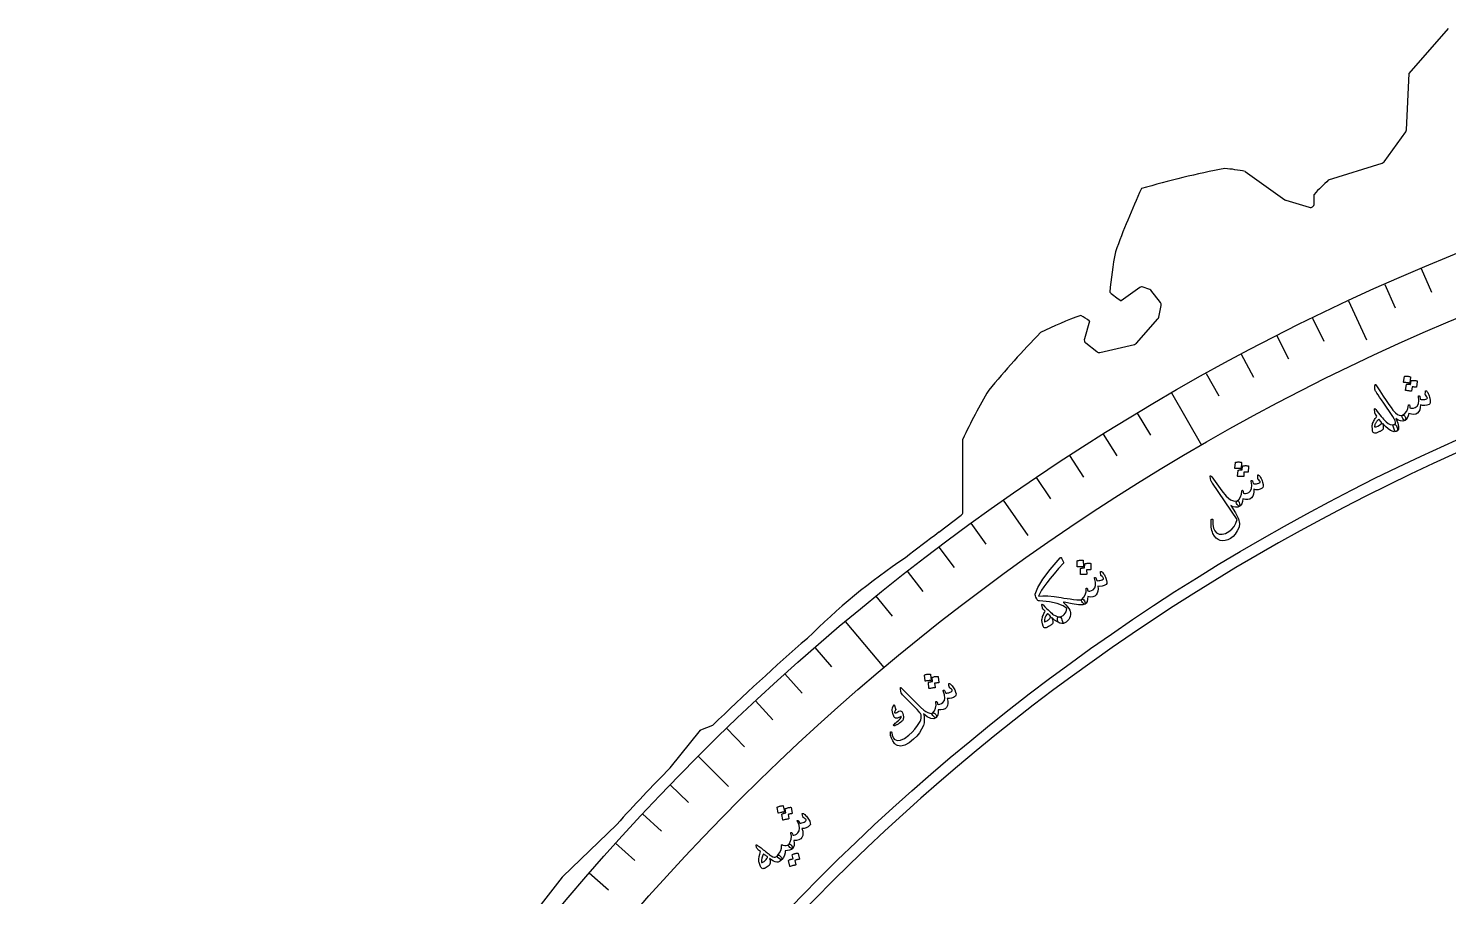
# Model space of a CAD drawing. Header units: millimetres. Extents: x -92 to 92, y -92 to 131.
# Drawn here: x -91 to -34.5, y 58.8 to 93.4 of the extents above; entities that cross this region are included whole.
import ezdxf

# ---------------------------------------------------------------- set-up
doc = ezdxf.new("R2010")
doc.units = ezdxf.units.MM
for name, color, linetype in [('CUT_INNER', 6, 'Continuous'), ('CUT_OUTER', 1, 'Continuous'), ('ENGRAVE', 7, 'Continuous'), ('ENGRAVE_FINE', 8, 'Continuous'), ('TEXT', 5, 'Continuous')]:
    doc.layers.add(name, color=color, linetype=linetype)

msp = doc.modelspace()

# ---------------------------------------------------------------- linework, layer by layer
at = {"layer": 'CUT_INNER'}
msp.add_arc((0, 0), 83.7225, 104.414063, 87.539062, dxfattribs=at)
at = {"layer": 'CUT_OUTER'}
for points in [[(-36.1631, 89.3139), (-36.0512, 91.5586), (-36.0508, 91.5622), (-36.0486, 91.5649), (-34.4823, 93.3553)], [(-37.0541, 88.0474), (-36.1917, 89.2331)], [(-42.5878, 87.6632), (-42.5848, 87.6613), (-41.0022, 86.5314)], [(-39.2616, 87.3192), (-39.2583, 87.3204), (-37.1302, 87.9926)], [(-39.8354, 86.3745), (-39.8354, 86.742), (-39.8353, 86.7456)], [(-40.9581, 86.5098), (-40.0286, 86.2308)], [(-46.7785, 83.032), (-47.5157, 82.5049), (-47.5187, 82.503)], [(-46.414, 82.9752), (-46.6436, 83.0522)], [(-45.9567, 82.4431), (-46.3446, 82.9268)], [(-46.0202, 81.8545), (-45.9267, 82.3197)], [(-48.7807, 81.7003), (-48.7815, 81.6968), (-48.9819, 80.9929)], [(-46.9132, 80.8184), (-46.0551, 81.7844)], [(-48.9314, 80.8347), (-48.4931, 80.4839)], [(-48.3657, 80.4549), (-46.9916, 80.7718)], [(-53.8258, 74.0905), (-53.8258, 76.9945), (-53.8256, 76.9981)], [(-54.7767, 73.2918), (-53.8849, 73.9712)], [(-65.4777, 63.9133), (-64.2647, 65.4122), (-64.2622, 65.415), (-64.2587, 65.4166), (-63.778, 65.609)], [(-74.1219, 53.9504), (-69.7693, 59.5623), (-69.7622, 59.5702), (-67.6068, 61.6562)]]:
    msp.add_lwpolyline(points, dxfattribs=at)
for centre, radius, start, end in [((-36.313, 89.3213), 0.15, 323.97016, 357.14444), ((-36.5832, 52.2698), 36.1544, 100.85223, 106.27623), ((-44.192, 79.2807), 8.5346, 79.16637, 84.60952), ((-37.1754, 88.1356), 0.15, 287.52787, 323.97016), ((-33.7353, 81.2193), 8.231, 132.17587, 137.82508), ((-16.4295, 73.1108), 33.3091, 155.40297, 160.09251), ((-40.915, 86.6534), 0.15, 234.47468, 253.29656), ((-39.9854, 86.3745), 0.15, 253.29656, 360), ((-31.3712, 81.3011), 16.6775, 169.10719, 174.68153), ((-44.2369, 87.3531), 5.8561, 230.30786, 235.91562), ((-46.6913, 82.91), 0.15, 71.47367, 125.56239), ((-46.4616, 82.833), 0.15, 38.72672, 71.47367), ((-46.0737, 82.3493), 0.15, 348.63736, 38.72672), ((-43.5864, 66.7968), 16.1137, 110.10195, 116.31346), ((-51.2366, 78.3793), 4.1304, 53.51639, 59.24679), ((-46.1672, 81.884), 0.15, 318.38538, 348.63736), ((-23.6862, 54.8184), 37.8084, 135.66514, 140.34183), ((-48.8377, 80.9518), 0.15, 164.10633, 231.32903), ((-48.3994, 80.601), 0.15, 231.32903, 282.98948), ((-47.0253, 80.918), 0.15, 282.98948, 318.38538), ((-33.3232, 67.3943), 22.6403, 149.3151, 154.90036), ((-53.9758, 74.0905), 0.15, 307.29936, 0), ((-5.4122, 7.105), 82.5684, 126.716926, 127.881788), ((-41.9182, 51.0193), 25.5588, 123.73424, 135.07981), ((-0.674, 0.7319), 90.505, 130.971087, 134.206269), ((-1.2868, 1.2293), 89.7204, 135.680435, 137.662071)]:
    msp.add_arc(centre, radius, start, end, dxfattribs=at)
at = {"layer": 'ENGRAVE'}
for points in [[(-38.4724, 82.5042), (-37.7492, 80.9535)], [(-45.5167, 78.8372), (-44.3189, 76.7627)], [(-52.2146, 74.5702), (-51.2332, 73.1685)], [(-58.5151, 69.7356), (-56.9753, 67.9006)], [(-64.3703, 64.3703), (-63.1604, 63.1604)]]:
    msp.add_lwpolyline(points, dxfattribs=at)
for radius in [91.0333, 88.6379, 84.1891]:
    msp.add_circle((0, 0), radius, dxfattribs=at)
at = {"layer": 'ENGRAVE_FINE'}
for points in [[(-35.5696, 83.7966), (-35.1684, 82.8516)], [(-37.0266, 83.1631), (-36.609, 82.2252)], [(-39.9064, 81.8202), (-39.4563, 80.8975)], [(-41.3283, 81.1113), (-40.8622, 80.1966)], [(-42.7376, 80.3777), (-42.2556, 79.4712)], [(-44.1338, 79.6196), (-43.6361, 78.7217)], [(-46.8856, 78.0308), (-46.3569, 77.1508)], [(-48.2403, 77.2007), (-47.6963, 76.33)], [(-49.5803, 76.347), (-49.0212, 75.486)], [(-50.9052, 75.4701), (-50.3311, 74.619)], [(-53.5081, 73.6475), (-52.9046, 72.817)], [(-54.7852, 72.7025), (-54.1674, 71.8826)], [(-56.0457, 71.7353), (-55.4137, 70.9263)], [(-57.2891, 70.7462), (-56.6431, 69.9484)], [(-59.7233, 68.7037), (-59.0497, 67.9289)], [(-60.9132, 67.651), (-60.2263, 66.888)], [(-62.0846, 66.5776), (-61.3844, 65.8267)], [(-63.2371, 65.4839), (-62.5239, 64.7454)], [(-65.4839, 63.2371), (-64.7454, 62.5239)], [(-66.5776, 62.0846), (-65.8267, 61.3844)], [(-67.651, 60.9132), (-66.888, 60.2263)], [(-68.7037, 59.7233), (-67.9289, 59.0497)]]:
    msp.add_lwpolyline(points, dxfattribs=at)
at = {"layer": 'TEXT'}
for points in [[(-36.6761, 77.4695), (-36.6836, 77.5152), (-36.6831, 77.5498), (-36.6745, 77.5733), (-36.6578, 77.5857), (-36.6318, 77.5958), (-36.6121, 77.6066), (-36.5988, 77.6184), (-36.5919, 77.631), (-36.5907, 77.6756), (-36.6082, 77.7344), (-36.6443, 77.8073), (-36.6991, 77.8945), (-36.835, 78.0946), (-36.9558, 78.2728), (-37.0617, 78.429), (-37.1525, 78.5634), (-37.2284, 78.6757), (-37.2895, 78.7661), (-37.3358, 78.8344), (-37.3671, 78.8808), (-37.3863, 78.9123), (-37.4006, 78.9393), (-37.4099, 78.962), (-37.4142, 78.9803), (-37.4196, 79.125), (-37.4127, 79.162), (-37.4026, 79.1804), (-37.3895, 79.18), (-37.3734, 79.161), (-37.2206, 78.9227), (-37.084, 78.7128), (-36.9634, 78.5312), (-36.8588, 78.378), (-36.7703, 78.2528), (-36.6982, 78.1555), (-36.6424, 78.086), (-36.6029, 78.0443), (-36.5219, 77.9834), (-36.447, 77.9478), (-36.378, 77.9377), (-36.3149, 77.953), (-36.2948, 77.9576), (-36.2741, 77.9529), (-36.2525, 77.9392), (-36.2302, 77.9162), (-36.2137, 77.893), (-36.2016, 77.8681), (-36.1939, 77.8415), (-36.1908, 77.8132), (-36.1921, 77.7878), (-36.1971, 77.7679), (-36.2056, 77.7534), (-36.2176, 77.7442), (-36.3045, 77.7189), (-36.3943, 77.7224), (-36.4872, 77.7548), (-36.5832, 77.8161), (-36.5071, 77.6395), (-36.4728, 77.499), (-36.4803, 77.3947), (-36.5297, 77.3265), (-36.546, 77.3163), (-36.5613, 77.3101), (-36.5757, 77.3079), (-36.5891, 77.3097), (-36.6043, 77.3161), (-36.6181, 77.3278), (-36.6305, 77.3448), (-36.6416, 77.367), (-36.6464, 77.3802), (-36.6512, 77.3932), (-36.6559, 77.4061), (-36.6605, 77.4189), (-36.6649, 77.4316), (-36.669, 77.4442), (-36.6727, 77.4569), (-36.6761, 77.4695)], [(-36.2398, 79.4923), (-36.2382, 79.4965), (-36.2348, 79.5001), (-36.2298, 79.5031), (-36.2231, 79.5055), (-36.1959, 79.5075), (-36.1691, 79.5083), (-36.1427, 79.5078), (-36.1166, 79.5062), (-36.0906, 79.5032), (-36.0645, 79.4989), (-36.0384, 79.4932), (-36.0122, 79.4861), (-36.0049, 79.4825), (-36.0001, 79.4782), (-35.9978, 79.4731), (-35.998, 79.4672), (-36.0306, 79.2388), (-36.0333, 79.2338), (-36.0384, 79.2311), (-36.0461, 79.2307), (-36.0562, 79.2328), (-36.065, 79.2345), (-36.0786, 79.2367), (-36.0971, 79.2395), (-36.1205, 79.2429), (-36.149, 79.2468), (-36.1831, 79.2509), (-36.2226, 79.2554), (-36.2676, 79.2601), (-36.2739, 79.2615), (-36.2778, 79.2639), (-36.2794, 79.2674), (-36.2787, 79.2719)], [(-35.9671, 79.3239), (-35.9654, 79.3281), (-35.9621, 79.3318), (-35.9571, 79.3347), (-35.9503, 79.3371), (-35.9233, 79.339), (-35.8966, 79.3397), (-35.8702, 79.3391), (-35.8441, 79.3374), (-35.8182, 79.3344), (-35.7922, 79.3299), (-35.7662, 79.3242), (-35.74, 79.317), (-35.7342, 79.3138), (-35.7303, 79.3095), (-35.7283, 79.3039), (-35.7282, 79.2971), (-35.761, 79.0689), (-35.763, 79.0652), (-35.7675, 79.0631), (-35.7746, 79.0627), (-35.7842, 79.064), (-35.7906, 79.065), (-35.8005, 79.0664), (-35.814, 79.0684), (-35.8311, 79.0708), (-35.8517, 79.0736), (-35.8758, 79.0766), (-35.9033, 79.0797), (-35.9343, 79.083), (-35.957, 78.9153), (-35.9596, 78.9102), (-35.9647, 78.9075), (-35.9724, 78.9072), (-35.9825, 78.9093), (-35.9912, 78.9109), (-36.0048, 78.9132), (-36.0232, 78.916), (-36.0466, 78.9194), (-36.075, 78.9233), (-36.109, 78.9275), (-36.1484, 78.9319), (-36.1933, 78.9367), (-36.1985, 78.9385), (-36.2017, 78.9413), (-36.2029, 78.945), (-36.202, 78.9496), (-36.1637, 79.1697), (-36.1621, 79.174), (-36.1588, 79.1776), (-36.1538, 79.1806), (-36.1471, 79.183), (-36.1279, 79.1844), (-36.1087, 79.1853), (-36.0895, 79.1857), (-36.0702, 79.1857), (-36.051, 79.1848), (-36.0318, 79.1831), (-36.0128, 79.1804), (-35.9939, 79.1768)], [(-35.3959, 78.9218), (-35.3923, 78.9276), (-35.3858, 78.9291), (-35.3763, 78.9264), (-35.3638, 78.9193), (-35.3475, 78.9053), (-35.3298, 78.8827), (-35.3108, 78.8516), (-35.2904, 78.812), (-35.2691, 78.7662), (-35.2514, 78.7201), (-35.2375, 78.6738), (-35.2273, 78.6272), (-35.2161, 78.5326), (-35.2182, 78.4602), (-35.2336, 78.4098), (-35.2625, 78.3814), (-35.3465, 78.3493), (-35.4318, 78.3365), (-35.5187, 78.3431), (-35.6069, 78.3688), (-35.6114, 78.263), (-35.6325, 78.1724), (-35.6702, 78.097), (-35.7246, 78.0367), (-35.7927, 77.9978), (-35.8729, 77.9828), (-35.9651, 77.9917), (-36.0696, 78.0245), (-36.0939, 77.9207), (-36.1271, 77.8392), (-36.169, 77.7801), (-36.2199, 77.7431), (-36.2342, 77.7443), (-36.2537, 77.7584), (-36.2787, 77.7856), (-36.3091, 77.8258), (-36.3331, 77.8683), (-36.3424, 77.9034), (-36.3372, 77.9313), (-36.3172, 77.9519), (-36.2217, 78.0258), (-36.15, 78.1163), (-36.1021, 78.2235), (-36.078, 78.3476), (-36.0767, 78.3543), (-36.0744, 78.3598), (-36.0712, 78.3639), (-36.0671, 78.3667), (-36.0613, 78.3686), (-36.0555, 78.3692), (-36.0498, 78.3683), (-36.0442, 78.3659), (-36.0363, 78.3544), (-36.0316, 78.3309), (-36.0302, 78.2953), (-36.032, 78.2476), (-35.9926, 78.2296), (-35.9426, 78.226), (-35.882, 78.2368), (-35.8108, 78.2618), (-35.7337, 78.3187), (-35.6858, 78.411), (-35.6668, 78.5389), (-35.6768, 78.7025), (-35.6775, 78.7108), (-35.6766, 78.7173), (-35.6741, 78.7221), (-35.6702, 78.7251), (-35.6634, 78.7275), (-35.6569, 78.7283), (-35.6508, 78.7276), (-35.645, 78.7253), (-35.6394, 78.7208), (-35.635, 78.7158), (-35.6318, 78.7102), (-35.6298, 78.7041), (-35.6088, 78.5956), (-35.5705, 78.5838), (-35.5281, 78.5774), (-35.4815, 78.5763), (-35.4307, 78.5807), (-35.3834, 78.5898), (-35.3499, 78.6023), (-35.3302, 78.618), (-35.3242, 78.637), (-35.3296, 78.6595), (-35.345, 78.688), (-35.3705, 78.7225), (-35.406, 78.7629), (-35.4095, 78.7773), (-35.409, 78.8086), (-35.4045, 78.8568), (-35.3959, 78.9218)], [(-36.972, 77.6888), (-36.8926, 77.6237), (-36.8138, 77.5848), (-36.7356, 77.5722), (-36.6578, 77.5857), (-36.6361, 77.5886), (-36.6146, 77.5821), (-36.5933, 77.5664), (-36.5721, 77.5413), (-36.5629, 77.5271), (-36.5542, 77.5123), (-36.5459, 77.4969), (-36.5381, 77.481), (-36.531, 77.4645), (-36.5251, 77.4475), (-36.5203, 77.4299), (-36.5167, 77.4118), (-36.5127, 77.3812), (-36.5132, 77.3569), (-36.5181, 77.339), (-36.5274, 77.3275), (-36.5657, 77.3094), (-36.6058, 77.2989), (-36.6478, 77.296), (-36.6917, 77.3007), (-36.7895, 77.3373), (-36.8917, 77.4047), (-36.9981, 77.5029), (-37.1089, 77.632), (-37.0894, 77.5336), (-37.0844, 77.4566), (-37.0938, 77.401), (-37.1176, 77.3668), (-37.1338, 77.3552), (-37.1513, 77.3436), (-37.17, 77.3321), (-37.1901, 77.3207), (-37.2115, 77.3093), (-37.2345, 77.2978), (-37.2591, 77.2864), (-37.2853, 77.2748), (-37.3341, 77.2552), (-37.3728, 77.2425), (-37.4015, 77.2367), (-37.4202, 77.238), (-37.456, 77.2509), (-37.4826, 77.2689), (-37.5, 77.2921), (-37.5083, 77.3204), (-37.5188, 77.4163), (-37.5241, 77.4919), (-37.5241, 77.5474), (-37.5189, 77.5826), (-37.5071, 77.6206), (-37.4921, 77.6594), (-37.474, 77.6991), (-37.4526, 77.7396), (-37.4281, 77.7809), (-37.4004, 77.8229), (-37.3695, 77.8658), (-37.3353, 77.9095), (-37.3935, 77.9952), (-37.3999, 78.0057), (-37.4057, 78.0155), (-37.411, 78.0245), (-37.4157, 78.0327), (-37.4196, 78.0403), (-37.4224, 78.0473), (-37.424, 78.0538), (-37.4244, 78.0598), (-37.43, 78.1905), (-37.4275, 78.2094), (-37.4175, 78.2135), (-37.4001, 78.2027), (-37.3751, 78.177), (-37.3238, 78.104), (-37.2726, 78.0346), (-37.2214, 77.9686), (-37.1704, 77.9061), (-37.1198, 77.847), (-37.0698, 77.7911), (-37.0205, 77.7383), (-36.972, 77.6888)], [(-37.2547, 77.8006), (-37.2688, 77.7878), (-37.2832, 77.7741), (-37.2979, 77.7597), (-37.3129, 77.7443), (-37.3278, 77.7277), (-37.3424, 77.7096), (-37.3565, 77.6898), (-37.3702, 77.6685), (-37.3834, 77.6474), (-37.3951, 77.626), (-37.4052, 77.6043), (-37.4137, 77.5822), (-37.4205, 77.5599), (-37.4255, 77.5375), (-37.4285, 77.5148), (-37.4298, 77.4921), (-37.3658, 77.4936), (-37.3007, 77.5138), (-37.2342, 77.5527), (-37.1664, 77.6102), (-37.1584, 77.6245), (-37.1565, 77.6426), (-37.1606, 77.6646), (-37.1708, 77.6904)], [(-42.9703, 76.0651), (-42.9691, 76.0694), (-42.9661, 76.0733), (-42.9613, 76.0768), (-42.9548, 76.0797), (-42.9279, 76.084), (-42.9013, 76.0871), (-42.8749, 76.089), (-42.8487, 76.0896), (-42.8226, 76.0889), (-42.7963, 76.0868), (-42.7697, 76.0834), (-42.743, 76.0786), (-42.7354, 76.0757), (-42.7303, 76.0718), (-42.7275, 76.0669), (-42.7272, 76.061), (-42.74, 75.8307), (-42.7422, 75.8254), (-42.7471, 75.8223), (-42.7547, 75.8213), (-42.765, 75.8224), (-42.7739, 75.8233), (-42.7876, 75.8244), (-42.8063, 75.8256), (-42.8299, 75.827), (-42.8587, 75.8283), (-42.8929, 75.8295), (-42.9327, 75.8306), (-42.9779, 75.8314), (-42.9843, 75.8322), (-42.9885, 75.8343), (-42.9904, 75.8376), (-42.99, 75.8422)], [(-42.684, 75.9209), (-42.6828, 75.9253), (-42.6798, 75.9292), (-42.675, 75.9326), (-42.6685, 75.9355), (-42.6417, 75.9397), (-42.6152, 75.9427), (-42.5888, 75.9445), (-42.5627, 75.945), (-42.5367, 75.9442), (-42.5104, 75.942), (-42.4839, 75.9385), (-42.4573, 75.9336), (-42.4512, 75.931), (-42.4469, 75.927), (-42.4444, 75.9216), (-42.4438, 75.9148), (-42.4567, 75.6846), (-42.4584, 75.6808), (-42.4627, 75.6783), (-42.4697, 75.6773), (-42.4794, 75.6778), (-42.4858, 75.6782), (-42.4959, 75.6788), (-42.5095, 75.6796), (-42.5267, 75.6805), (-42.5475, 75.6815), (-42.5718, 75.6824), (-42.5994, 75.6831), (-42.6306, 75.6838), (-42.6387, 75.5147), (-42.6409, 75.5094), (-42.6458, 75.5063), (-42.6533, 75.5053), (-42.6636, 75.5065), (-42.6724, 75.5074), (-42.6862, 75.5084), (-42.7048, 75.5097), (-42.7283, 75.5111), (-42.757, 75.5124), (-42.7912, 75.5137), (-42.8308, 75.5147), (-42.876, 75.5156), (-42.8813, 75.517), (-42.8848, 75.5194), (-42.8863, 75.523), (-42.8858, 75.5277), (-42.8667, 75.7503), (-42.8654, 75.7547), (-42.8624, 75.7586), (-42.8577, 75.762), (-42.8512, 75.7649), (-42.8323, 75.768), (-42.8132, 75.7706), (-42.7941, 75.7727), (-42.7749, 75.7743), (-42.7556, 75.7751), (-42.7364, 75.775), (-42.7172, 75.774), (-42.6981, 75.772)], [(-43.5154, 74.9389), (-43.3378, 74.7239), (-43.1706, 74.5857), (-43.0138, 74.5241), (-42.8672, 74.5391), (-42.8534, 74.5323), (-42.8382, 74.5116), (-42.8215, 74.4768), (-42.8035, 74.4282), (-42.7908, 74.389), (-42.7856, 74.3588), (-42.7877, 74.3376), (-42.7972, 74.3255), (-42.8789, 74.2932), (-42.965, 74.2877), (-43.0558, 74.3091), (-43.1512, 74.3574), (-42.9693, 74.0709), (-42.8541, 73.8315), (-42.8052, 73.6394), (-42.8226, 73.4945), (-42.8966, 73.3449), (-42.9779, 73.2207), (-43.0667, 73.1219), (-43.163, 73.0486), (-43.2697, 72.993), (-43.3734, 72.9603), (-43.4743, 72.9503), (-43.5724, 72.9631), (-43.6632, 72.9986), (-43.7424, 73.0568), (-43.8097, 73.1376), (-43.8653, 73.2412), (-43.8879, 73.3007), (-43.9066, 73.3626), (-43.9213, 73.4269), (-43.932, 73.4935), (-43.9386, 73.5626), (-43.9409, 73.6342), (-43.939, 73.7084), (-43.9327, 73.7851), (-43.9304, 73.7943), (-43.9265, 73.8022), (-43.9212, 73.8087), (-43.9143, 73.814), (-43.9076, 73.8168), (-43.9008, 73.8175), (-43.8938, 73.8161), (-43.8867, 73.8125), (-43.8805, 73.8067), (-43.8762, 73.7986), (-43.874, 73.7883), (-43.8737, 73.7756), (-43.871, 73.6005), (-43.8451, 73.4582), (-43.7962, 73.3487), (-43.7243, 73.2718), (-43.6173, 73.22), (-43.4992, 73.2115), (-43.3699, 73.2463), (-43.2292, 73.3245), (-43.1182, 73.4165), (-43.0269, 73.5264), (-42.9555, 73.6541), (-42.9037, 73.7997), (-43.8855, 75.2417), (-43.9088, 75.2762), (-43.927, 75.3064), (-43.9399, 75.3321), (-43.9477, 75.3535), (-43.9825, 75.511), (-43.9729, 75.5318), (-43.9579, 75.5357), (-43.9376, 75.5227), (-43.912, 75.4928)], [(-42.0802, 75.5696), (-42.0772, 75.5757), (-42.0708, 75.5778), (-42.0611, 75.5759), (-42.0481, 75.5699), (-42.0306, 75.5573), (-42.0111, 75.5364), (-41.9894, 75.507), (-41.9657, 75.4693), (-41.9405, 75.4256), (-41.9189, 75.3812), (-41.901, 75.3362), (-41.8869, 75.2907), (-41.8675, 75.1975), (-41.8634, 75.1251), (-41.8744, 75.0735), (-41.9007, 75.0427), (-41.9816, 75.0035), (-42.0655, 74.9835), (-42.1526, 74.9824), (-42.2428, 75.0005), (-42.2381, 74.8947), (-42.2512, 74.8026), (-42.2823, 74.7242), (-42.3313, 74.6595), (-42.3958, 74.6148), (-42.4744, 74.5929), (-42.5671, 74.5938), (-42.674, 74.6175), (-42.6892, 74.512), (-42.7152, 74.428), (-42.7519, 74.3654), (-42.7994, 74.3242), (-42.8137, 74.3241), (-42.8344, 74.3365), (-42.8617, 74.3615), (-42.8954, 74.3989), (-42.923, 74.4391), (-42.9353, 74.4733), (-42.9325, 74.5016), (-42.9144, 74.5238), (-42.8256, 74.6056), (-42.762, 74.702), (-42.7236, 74.813), (-42.7102, 74.9386), (-42.7095, 74.9455), (-42.7078, 74.9511), (-42.7049, 74.9555), (-42.701, 74.9586), (-42.6954, 74.9611), (-42.6897, 74.9621), (-42.684, 74.9617), (-42.6781, 74.9598), (-42.6692, 74.9491), (-42.6626, 74.926), (-42.6581, 74.8907), (-42.6557, 74.843), (-42.6149, 74.8285), (-42.5648, 74.8293), (-42.5054, 74.8452), (-42.4366, 74.8763), (-42.3648, 74.9396), (-42.325, 75.0357), (-42.3171, 75.1648), (-42.3412, 75.3268), (-42.3426, 75.3351), (-42.3422, 75.3417), (-42.3402, 75.3467), (-42.3366, 75.35), (-42.33, 75.353), (-42.3236, 75.3544), (-42.3174, 75.3542), (-42.3115, 75.3524), (-42.3055, 75.3484), (-42.3007, 75.3437), (-42.297, 75.3385), (-42.2945, 75.3326), (-42.2642, 75.2263), (-42.2251, 75.2178), (-42.1823, 75.2151), (-42.1357, 75.218), (-42.0855, 75.2268), (-42.0392, 75.24), (-42.0069, 75.2553), (-41.9886, 75.2726), (-41.9842, 75.2921), (-41.9915, 75.314), (-42.0094, 75.3411), (-42.0377, 75.3732), (-42.0767, 75.4105), (-42.0814, 75.4245), (-42.0836, 75.4557), (-42.0832, 75.5041), (-42.0802, 75.5696)], [(-49.9415, 72.276), (-49.9352, 72.2798), (-49.9292, 72.2822), (-49.9234, 72.2833), (-49.9179, 72.2831), (-49.9099, 72.281), (-49.9025, 72.2758), (-49.8958, 72.2674), (-49.8896, 72.2559), (-49.8128, 72.0944), (-49.8102, 72.0863), (-49.8103, 72.0782), (-49.8133, 72.0701), (-49.819, 72.0621), (-50.016, 71.8423), (-50.192, 71.638), (-50.347, 71.4496), (-50.4813, 71.2769), (-50.5949, 71.1204), (-50.6878, 70.9802), (-50.7601, 70.8563), (-50.812, 70.7488), (-50.6423, 70.7616), (-50.4361, 70.7558), (-50.1933, 70.7312), (-49.9144, 70.6874), (-49.7986, 70.6687), (-49.6766, 70.6507), (-49.5483, 70.6335), (-49.4138, 70.617), (-49.2901, 70.6046), (-49.1943, 70.5994), (-49.1263, 70.6018), (-49.0861, 70.6116), (-49.0437, 70.62), (-49.0072, 70.6009), (-48.9765, 70.5545), (-48.9516, 70.4806), (-48.9475, 70.459), (-48.9466, 70.4421), (-48.949, 70.4299), (-48.9546, 70.4225), (-49.0513, 70.3969), (-49.2225, 70.4026), (-49.4684, 70.4393), (-49.7895, 70.5062), (-49.8047, 70.5047), (-49.8133, 70.5011), (-49.8155, 70.4955), (-49.811, 70.4878), (-49.728, 70.3997), (-49.6599, 70.3205), (-49.6068, 70.2503), (-49.5687, 70.1891), (-49.5529, 70.1432), (-49.5429, 70.0984), (-49.5386, 70.0546), (-49.5401, 70.0118), (-49.5527, 69.938), (-49.5755, 69.8715), (-49.6084, 69.8122), (-49.6515, 69.7602), (-49.7068, 69.7117), (-49.763, 69.6791), (-49.8199, 69.6624), (-49.8777, 69.6616), (-49.9488, 69.6758), (-50.0021, 69.7008), (-50.0377, 69.7365), (-50.0555, 69.7829), (-50.0608, 69.8417), (-50.0527, 69.8841), (-50.0313, 69.91), (-49.9966, 69.9195), (-49.94, 69.9275), (-49.8863, 69.9472), (-49.8354, 69.9785), (-49.7874, 70.0215), (-49.7462, 70.0728), (-49.7158, 70.1288), (-49.6963, 70.1897), (-49.6875, 70.2555), (-49.8352, 70.3675), (-50.066, 70.4554), (-50.3802, 70.5184), (-50.7781, 70.5557), (-50.8106, 70.562), (-50.8389, 70.5773), (-50.863, 70.6016), (-50.8828, 70.6348), (-50.9153, 70.7044), (-50.9374, 70.7594), (-50.9491, 70.7999), (-50.9502, 70.8259), (-50.8452, 71.088), (-50.6439, 71.4166), (-50.3448, 71.8108), (-49.9465, 72.2695), (-49.9456, 72.2702), (-49.9448, 72.271), (-49.9443, 72.2719), (-49.944, 72.2728), (-49.9437, 72.2736), (-49.9432, 72.2745), (-49.9425, 72.2753), (-49.9415, 72.276)], [(-49.2705, 72.144), (-49.2697, 72.1485), (-49.267, 72.1526), (-49.2625, 72.1564), (-49.2563, 72.1599), (-49.2299, 72.1665), (-49.2036, 72.1718), (-49.1775, 72.1759), (-49.1515, 72.1787), (-49.1254, 72.1802), (-49.099, 72.1804), (-49.0722, 72.1793), (-49.0452, 72.1768), (-49.0374, 72.1745), (-49.0319, 72.1711), (-49.0288, 72.1664), (-49.028, 72.1606), (-49.0212, 71.93), (-49.0229, 71.9245), (-49.0275, 71.921), (-49.035, 71.9194), (-49.0454, 71.9197), (-49.0543, 71.9198), (-49.0681, 71.9197), (-49.0868, 71.9193), (-49.1104, 71.9187), (-49.1392, 71.9176), (-49.1734, 71.9159), (-49.2131, 71.9135), (-49.2583, 71.9105), (-49.2647, 71.9108), (-49.269, 71.9125), (-49.2712, 71.9157), (-49.2712, 71.9203)], [(-48.9731, 72.0246), (-48.9722, 72.0291), (-48.9695, 72.0332), (-48.9651, 72.037), (-48.9588, 72.0405), (-48.9325, 72.047), (-48.9063, 72.0522), (-48.8802, 72.0562), (-48.8542, 72.0589), (-48.8282, 72.0603), (-48.8018, 72.0604), (-48.7752, 72.0592), (-48.7482, 72.0566), (-48.7419, 72.0545), (-48.7373, 72.0508), (-48.7344, 72.0457), (-48.7331, 72.039), (-48.7265, 71.8085), (-48.7278, 71.8045), (-48.732, 71.8017), (-48.7389, 71.8001), (-48.7485, 71.7998), (-48.755, 71.7996), (-48.765, 71.7994), (-48.7787, 71.799), (-48.7959, 71.7985), (-48.8167, 71.7977), (-48.8409, 71.7965), (-48.8686, 71.7949), (-48.8997, 71.7929), (-48.8934, 71.6237), (-48.8951, 71.6183), (-48.8997, 71.6148), (-48.9072, 71.6131), (-48.9175, 71.6134), (-48.9264, 71.6136), (-48.9402, 71.6135), (-48.9588, 71.6131), (-48.9824, 71.6125), (-49.0111, 71.6115), (-49.0453, 71.6098), (-49.0848, 71.6075), (-49.1299, 71.6045), (-49.1354, 71.6054), (-49.139, 71.6076), (-49.1408, 71.611), (-49.1407, 71.6157), (-49.1405, 71.8392), (-49.1397, 71.8436), (-49.137, 71.8478), (-49.1326, 71.8516), (-49.1264, 71.8551), (-49.1078, 71.8598), (-49.089, 71.8639), (-49.0701, 71.8676), (-49.0511, 71.8708), (-49.032, 71.8733), (-49.0129, 71.8749), (-48.9937, 71.8755), (-48.9744, 71.8751)], [(-48.3416, 71.7259), (-48.3391, 71.7322), (-48.3329, 71.7348), (-48.3231, 71.7337), (-48.3096, 71.7289), (-48.2912, 71.7179), (-48.2699, 71.6986), (-48.2458, 71.6712), (-48.219, 71.6357), (-48.1901, 71.5942), (-48.1649, 71.5518), (-48.1433, 71.5085), (-48.1253, 71.4643), (-48.0981, 71.3731), (-48.0878, 71.3014), (-48.0944, 71.249), (-48.118, 71.2161), (-48.1953, 71.1702), (-48.2772, 71.1431), (-48.3639, 71.1347), (-48.4553, 71.145), (-48.4416, 71.04), (-48.4469, 70.9471), (-48.4712, 70.8663), (-48.5145, 70.7977), (-48.575, 70.7477), (-48.6514, 70.7193), (-48.7439, 70.7123), (-48.8524, 70.7268), (-48.8587, 70.6204), (-48.8774, 70.5345), (-48.9087, 70.469), (-48.9525, 70.4239), (-48.9667, 70.4226), (-48.9885, 70.4332), (-49.0177, 70.4558), (-49.0545, 70.4902), (-49.0854, 70.5279), (-49.1006, 70.561), (-49.1001, 70.5893), (-49.084, 70.613), (-49.0025, 70.7021), (-48.9473, 70.8035), (-48.9184, 70.9174), (-48.9158, 71.0437), (-48.9157, 71.0506), (-48.9144, 71.0563), (-48.9119, 71.0609), (-48.9083, 71.0644), (-48.9029, 71.0673), (-48.8973, 71.0688), (-48.8916, 71.0689), (-48.8856, 71.0676), (-48.8758, 71.0576), (-48.8672, 71.0352), (-48.8597, 71.0003), (-48.8534, 70.9531), (-48.8115, 70.9421), (-48.7616, 70.9471), (-48.7038, 70.968), (-48.6379, 71.0048), (-48.5716, 71.074), (-48.5401, 71.1731), (-48.5433, 71.3024), (-48.5811, 71.4618), (-48.5831, 71.4699), (-48.5833, 71.4765), (-48.5818, 71.4817), (-48.5784, 71.4853), (-48.5721, 71.4888), (-48.5658, 71.4907), (-48.5597, 71.4911), (-48.5536, 71.4898), (-48.5473, 71.4863), (-48.5421, 71.4821), (-48.538, 71.4772), (-48.535, 71.4715), (-48.4958, 71.3682), (-48.4561, 71.3631), (-48.4132, 71.3639), (-48.3671, 71.3709), (-48.3177, 71.3838), (-48.2728, 71.4009), (-48.2419, 71.4189), (-48.2251, 71.4377), (-48.2224, 71.4575), (-48.2315, 71.4787), (-48.2516, 71.5042), (-48.2826, 71.5338), (-48.3246, 71.5676), (-48.3305, 71.5812), (-48.3353, 71.6121), (-48.339, 71.6603), (-48.3416, 71.7259)], [(-49.993, 69.9189), (-49.9597, 69.9115), (-49.9291, 69.8899), (-49.9014, 69.8541), (-49.8765, 69.8041), (-49.8555, 69.743), (-49.8483, 69.6991), (-49.8551, 69.6725), (-49.8757, 69.6631), (-49.9622, 69.676), (-50.0601, 69.7205), (-50.1695, 69.7966), (-50.2903, 69.9041), (-50.2588, 69.8125), (-50.2432, 69.7394), (-50.2436, 69.6846), (-50.2601, 69.6483), (-50.2732, 69.6347), (-50.288, 69.6211), (-50.3045, 69.6074), (-50.3227, 69.5936), (-50.3424, 69.5796), (-50.3631, 69.5652), (-50.3849, 69.5504), (-50.4078, 69.5352), (-50.4497, 69.5105), (-50.4843, 69.4931), (-50.5116, 69.4829), (-50.5316, 69.4801), (-50.5679, 69.4883), (-50.5963, 69.5018), (-50.6168, 69.5207), (-50.6293, 69.545), (-50.6531, 69.6389), (-50.6687, 69.7142), (-50.6762, 69.7708), (-50.6757, 69.8087), (-50.6681, 69.8498), (-50.6582, 69.891), (-50.6462, 69.9321), (-50.632, 69.9732), (-50.6154, 70.0146), (-50.5962, 70.0566), (-50.5745, 70.0993), (-50.5503, 70.1426), (-50.6191, 70.2161), (-50.6332, 70.2313), (-50.644, 70.2462), (-50.6514, 70.2608), (-50.6553, 70.2751), (-50.6788, 70.4001), (-50.678, 70.4183), (-50.6689, 70.4238), (-50.6515, 70.4168), (-50.6259, 70.3972), (-50.5563, 70.3262), (-50.492, 70.2614), (-50.4329, 70.2029), (-50.3792, 70.1506), (-50.3306, 70.1049), (-50.287, 70.0661), (-50.2483, 70.0341), (-50.2145, 70.009), (-50.1538, 69.9708), (-50.0966, 69.9431), (-50.043, 69.9258), (-49.993, 69.9189)], [(-50.4511, 70.0532), (-50.5139, 69.9626), (-50.556, 69.8781), (-50.5776, 69.7996), (-50.5787, 69.7273), (-50.5555, 69.7283), (-50.5295, 69.7346), (-50.5005, 69.7461), (-50.4687, 69.7628), (-50.4516, 69.7741), (-50.4348, 69.7862), (-50.4183, 69.7989), (-50.4021, 69.8125), (-50.3865, 69.827), (-50.3716, 69.8428), (-50.3574, 69.8598), (-50.3439, 69.8781), (-50.3333, 69.9059), (-50.339, 69.9369), (-50.3612, 69.9709), (-50.3998, 70.0082), (-50.4195, 70.024), (-50.4346, 70.0368), (-50.4451, 70.0465), (-50.4511, 70.0532)], [(-55.3477, 67.5942), (-55.3473, 67.5987), (-55.345, 67.603), (-55.3409, 67.6072), (-55.3349, 67.6113), (-55.3092, 67.6201), (-55.2835, 67.6277), (-55.2578, 67.634), (-55.2321, 67.6391), (-55.2063, 67.6429), (-55.18, 67.6453), (-55.1532, 67.6465), (-55.1261, 67.6463), (-55.1181, 67.6448), (-55.1124, 67.6418), (-55.1088, 67.6375), (-55.1075, 67.6318), (-55.0807, 67.4026), (-55.082, 67.397), (-55.0863, 67.3931), (-55.0936, 67.3908), (-55.104, 67.3902), (-55.1128, 67.3896), (-55.1266, 67.3883), (-55.1452, 67.3863), (-55.1686, 67.3836), (-55.1972, 67.38), (-55.2312, 67.3753), (-55.2706, 67.3695), (-55.3153, 67.3626), (-55.3217, 67.3623), (-55.3261, 67.3636), (-55.3286, 67.3666), (-55.329, 67.3712)], [(-55.041, 67.5011), (-55.0406, 67.5056), (-55.0383, 67.5099), (-55.0342, 67.5141), (-55.0282, 67.5181), (-55.0026, 67.5269), (-54.9769, 67.5343), (-54.9513, 67.5406), (-54.9256, 67.5455), (-54.8998, 67.5492), (-54.8736, 67.5516), (-54.8469, 67.5527), (-54.8198, 67.5524), (-54.8133, 67.5509), (-54.8084, 67.5476), (-54.8051, 67.5427), (-54.8032, 67.5362), (-54.7766, 67.3072), (-54.7776, 67.3031), (-54.7815, 67.2999), (-54.7882, 67.2977), (-54.7978, 67.2965), (-54.8042, 67.2958), (-54.8142, 67.2947), (-54.8278, 67.2932), (-54.8449, 67.2911), (-54.8656, 67.2886), (-54.8896, 67.2853), (-54.917, 67.2813), (-54.9478, 67.2766), (-54.9269, 67.1086), (-54.9281, 67.103), (-54.9324, 67.0991), (-54.9397, 67.0968), (-54.95, 67.0963), (-54.9589, 67.0956), (-54.9726, 67.0943), (-54.9911, 67.0924), (-55.0145, 67.0897), (-55.0431, 67.0862), (-55.0769, 67.0815), (-55.1162, 67.0758), (-55.1608, 67.0689), (-55.1663, 67.0693), (-55.1701, 67.0712), (-55.1722, 67.0745), (-55.1725, 67.0792), (-55.1918, 67.3018), (-55.1913, 67.3063), (-55.189, 67.3106), (-55.1849, 67.3148), (-55.179, 67.3188), (-55.1609, 67.3251), (-55.1426, 67.3309), (-55.1241, 67.3362), (-55.1055, 67.3411), (-55.0866, 67.3452), (-55.0677, 67.3484), (-55.0486, 67.3507), (-55.0294, 67.352)], [(-56.3058, 67.0824), (-56.3068, 67.1035), (-56.302, 67.1132), (-56.2914, 67.1115), (-56.275, 67.0983), (-56.2615, 67.0848), (-56.2395, 67.0625), (-56.2089, 67.0312), (-56.1698, 66.9911), (-56.1221, 66.9421), (-56.0656, 66.8844), (-56.0003, 66.8179), (-55.9263, 66.7428), (-55.6931, 66.5089), (-55.5109, 66.332), (-55.3796, 66.2123), (-55.2991, 66.1497), (-55.2175, 66.1073), (-55.1449, 66.0827), (-55.0814, 66.0758), (-55.027, 66.0868), (-55.0028, 66.0936), (-54.9793, 66.0932), (-54.9564, 66.0857), (-54.9341, 66.0709), (-54.914, 66.0514), (-54.8975, 66.0298), (-54.8846, 66.006), (-54.8752, 65.9801), (-54.8698, 65.9554), (-54.8688, 65.9355), (-54.872, 65.9203), (-54.8797, 65.9098), (-54.9836, 65.8596), (-55.1039, 65.8685), (-55.2407, 65.9365), (-55.3939, 66.0637), (-55.3794, 66.0101), (-55.3687, 65.9521), (-55.3617, 65.8896), (-55.3585, 65.8228), (-55.3601, 65.7604), (-55.3668, 65.702), (-55.3786, 65.6478), (-55.3954, 65.5976), (-55.4672, 65.448), (-55.5558, 65.3073), (-55.6612, 65.1754), (-55.7836, 65.0522), (-55.9678, 64.9039), (-56.1366, 64.8121), (-56.2904, 64.777), (-56.4293, 64.7986), (-56.4644, 64.8151), (-56.4957, 64.8341), (-56.5232, 64.8555), (-56.547, 64.8793), (-56.6169, 64.9792), (-56.6675, 65.0849), (-56.6988, 65.1963), (-56.7108, 65.3134), (-56.7101, 65.3229), (-56.7077, 65.3314), (-56.7035, 65.3388), (-56.6976, 65.3452), (-56.6915, 65.349), (-56.685, 65.3502), (-56.6779, 65.3489), (-56.6704, 65.3451), (-56.6649, 65.3391), (-56.6605, 65.3308), (-56.6572, 65.3204), (-56.6549, 65.3077), (-56.6382, 65.2163), (-56.6171, 65.144), (-56.5917, 65.0906), (-56.562, 65.0562), (-56.4451, 65.0044), (-56.3077, 65.0126), (-56.1498, 65.0806), (-55.9711, 65.2082), (-55.8479, 65.3237), (-55.7335, 65.4543), (-55.6277, 65.6002), (-55.5305, 65.7615), (-55.5038, 65.8215), (-55.4864, 65.8815), (-55.4782, 65.9418), (-55.4792, 66.0021), (-55.4834, 66.0213), (-55.4937, 66.0442), (-55.51, 66.0709), (-55.5324, 66.1012), (-55.5731, 66.1497), (-55.6449, 66.2272), (-55.7479, 66.3337), (-55.882, 66.4692), (-55.9524, 66.5399), (-56.0133, 66.6008), (-56.0645, 66.6521), (-56.1061, 66.6937), (-56.1383, 66.7258), (-56.1614, 66.7488), (-56.1752, 66.7626), (-56.1798, 66.7672), (-56.2264, 66.8153), (-56.2605, 66.8581), (-56.2821, 66.8955), (-56.2911, 66.9277)], [(-54.386, 67.2583), (-54.3841, 67.2648), (-54.3782, 67.2679), (-54.3683, 67.2677), (-54.3544, 67.2641), (-54.3351, 67.2546), (-54.3122, 67.2373), (-54.2859, 67.2121), (-54.2561, 67.179), (-54.2237, 67.1402), (-54.1949, 67.1002), (-54.1696, 67.0589), (-54.1478, 67.0165), (-54.1128, 66.928), (-54.0963, 66.8574), (-54.0984, 66.8047), (-54.119, 66.7698), (-54.192, 66.7174), (-54.2713, 66.6832), (-54.3569, 66.6674), (-54.4488, 66.6697), (-54.4261, 66.5663), (-54.4233, 66.4733), (-54.4405, 66.3907), (-54.4777, 66.3186), (-54.5336, 66.2635), (-54.6073, 66.2285), (-54.6988, 66.2136), (-54.8082, 66.2186), (-54.8052, 66.1121), (-54.8164, 66.0248), (-54.8418, 65.9569), (-54.8816, 65.9082), (-54.8957, 65.9056), (-54.9182, 65.9143), (-54.9493, 65.9342), (-54.9889, 65.9653), (-55.023, 66.0002), (-55.041, 66.0318), (-55.043, 66.0602), (-55.029, 66.0852), (-54.9556, 66.181), (-54.9094, 66.2868), (-54.8905, 66.4027), (-54.8988, 66.5288), (-54.8993, 66.5357), (-54.8985, 66.5415), (-54.8965, 66.5463), (-54.8931, 66.5501), (-54.888, 66.5534), (-54.8826, 66.5554), (-54.8769, 66.556), (-54.8708, 66.5552), (-54.8602, 66.5461), (-54.8497, 66.5245), (-54.8392, 66.4905), (-54.8288, 66.4439), (-54.7861, 66.4366), (-54.7369, 66.4459), (-54.681, 66.4718), (-54.6186, 66.5142), (-54.5586, 66.5888), (-54.5358, 66.6904), (-54.5502, 66.8189), (-54.6017, 66.9744), (-54.6044, 66.9823), (-54.6052, 66.9889), (-54.6041, 66.9941), (-54.6011, 66.998), (-54.5951, 67.0021), (-54.589, 67.0045), (-54.5829, 67.0054), (-54.5767, 67.0047), (-54.5702, 67.0017), (-54.5646, 66.998), (-54.5601, 66.9934), (-54.5566, 66.9881), (-54.5085, 66.8885), (-54.4686, 66.8869), (-54.4259, 66.8915), (-54.3806, 66.9024), (-54.3325, 66.9196), (-54.2892, 66.9405), (-54.26, 66.9611), (-54.2449, 66.9813), (-54.244, 67.0012), (-54.2549, 67.0216), (-54.2771, 67.0452), (-54.3106, 67.072), (-54.3553, 67.1021), (-54.3624, 67.1151), (-54.3698, 67.1455), (-54.3777, 67.1932), (-54.386, 67.2583)], [(-56.5789, 66.4091), (-56.5747, 66.4118), (-56.5703, 66.4131), (-56.5655, 66.4129), (-56.5604, 66.4114), (-56.5571, 66.409), (-56.554, 66.4059), (-56.5513, 66.4022), (-56.5488, 66.3978), (-56.5021, 66.2593), (-56.4982, 66.2446), (-56.4967, 66.232), (-56.4974, 66.2217), (-56.5005, 66.2136), (-56.5193, 66.1856), (-56.5325, 66.1586), (-56.5401, 66.1325), (-56.5422, 66.1074), (-56.5388, 66.098), (-56.5287, 66.0936), (-56.5118, 66.0942), (-56.4881, 66.0997), (-56.4739, 66.1053), (-56.4595, 66.1115), (-56.445, 66.1182), (-56.4304, 66.1255), (-56.4154, 66.1334), (-56.4, 66.1421), (-56.3843, 66.1515), (-56.3681, 66.1618), (-56.3007, 66.1836), (-56.2488, 66.1549), (-56.2123, 66.0757), (-56.1911, 65.9461), (-56.1907, 65.9025), (-56.1945, 65.865), (-56.2027, 65.8334), (-56.2151, 65.8079), (-56.2329, 65.7849), (-56.2614, 65.7574), (-56.3004, 65.7254), (-56.35, 65.6891), (-56.3757, 65.671), (-56.4008, 65.6547), (-56.4254, 65.6401), (-56.4493, 65.6273), (-56.4724, 65.616), (-56.4942, 65.6056), (-56.5148, 65.5963), (-56.5342, 65.5881), (-56.548, 65.5852), (-56.5598, 65.5854), (-56.5696, 65.5886), (-56.5773, 65.5948), (-56.5826, 65.6035), (-56.5837, 65.6121), (-56.5804, 65.6206), (-56.5729, 65.629), (-56.5473, 65.6542), (-56.5178, 65.6823), (-56.4845, 65.7133), (-56.4473, 65.7472), (-56.3778, 65.8104), (-56.3258, 65.8623), (-56.2912, 65.903), (-56.2741, 65.9325), (-56.2729, 65.9375), (-56.2738, 65.942), (-56.2768, 65.946), (-56.2818, 65.9494), (-56.2859, 65.9508), (-56.2913, 65.9506), (-56.2979, 65.949), (-56.3058, 65.9458), (-56.3742, 65.9109), (-56.4037, 65.8975), (-56.4315, 65.8888), (-56.4575, 65.8851), (-56.4818, 65.8862), (-56.5058, 65.8913), (-56.5257, 65.9008), (-56.5413, 65.9148), (-56.5527, 65.9333), (-56.611, 66.0737), (-56.6349, 66.1998), (-56.6241, 66.3117), (-56.5789, 66.4091)], [(-61.2126, 62.3326), (-61.2126, 62.3372), (-61.2107, 62.3417), (-61.207, 62.3463), (-61.2014, 62.3508), (-61.1766, 62.3619), (-61.1517, 62.3718), (-61.1267, 62.3804), (-61.1016, 62.3878), (-61.0761, 62.3939), (-61.0502, 62.3987), (-61.0237, 62.4023), (-60.9966, 62.4046), (-60.9885, 62.4037), (-60.9825, 62.4013), (-60.9786, 62.3973), (-60.9768, 62.3917), (-60.9295, 62.1659), (-60.9302, 62.1602), (-60.9341, 62.1559), (-60.9412, 62.153), (-60.9515, 62.1515), (-60.9603, 62.15), (-60.9738, 62.1475), (-60.9922, 62.1438), (-61.0153, 62.139), (-61.0435, 62.1329), (-61.0769, 62.1252), (-61.1155, 62.1159), (-61.1595, 62.105), (-61.1658, 62.1041), (-61.1704, 62.105), (-61.1731, 62.1077), (-61.1739, 62.1123)], [(-60.8988, 62.2675), (-60.8987, 62.2721), (-60.8968, 62.2766), (-60.8931, 62.2811), (-60.8876, 62.2857), (-60.8628, 62.2967), (-60.8379, 62.3065), (-60.8129, 62.315), (-60.7879, 62.3222), (-60.7625, 62.3282), (-60.7366, 62.3329), (-60.7101, 62.3364), (-60.6831, 62.3386), (-60.6765, 62.3376), (-60.6713, 62.3349), (-60.6675, 62.3303), (-60.6651, 62.3239), (-60.618, 62.0983), (-60.6186, 62.0941), (-60.6222, 62.0906), (-60.6287, 62.0878), (-60.6382, 62.0857), (-60.6445, 62.0845), (-60.6543, 62.0825), (-60.6677, 62.0797), (-60.6846, 62.0761), (-60.7049, 62.0717), (-60.7285, 62.0663), (-60.7555, 62.0598), (-60.7857, 62.0524), (-60.7497, 61.8869), (-60.7505, 61.8813), (-60.7544, 61.877), (-60.7615, 61.8741), (-60.7717, 61.8726), (-60.7804, 61.8711), (-60.794, 61.8686), (-60.8123, 61.865), (-60.8353, 61.8602), (-60.8634, 61.8541), (-60.8968, 61.8465), (-60.9353, 61.8372), (-60.9791, 61.8264), (-60.9847, 61.8263), (-60.9887, 61.8278), (-60.991, 61.8308), (-60.9917, 61.8355), (-61.031, 62.0555), (-61.0309, 62.06), (-61.029, 62.0646), (-61.0253, 62.0691), (-61.0198, 62.0736), (-61.0023, 62.0815), (-60.9846, 62.0889), (-60.9667, 62.0959), (-60.9485, 62.1024), (-60.9302, 62.1082), (-60.9116, 62.1131), (-60.8928, 62.1171), (-60.8738, 62.1201)], [(-60.2246, 62.0847), (-60.2232, 62.0914), (-60.2176, 62.0951), (-60.2078, 62.0957), (-60.1936, 62.0934), (-60.1735, 62.0857), (-60.1492, 62.0705), (-60.1207, 62.0478), (-60.088, 62.0175), (-60.0523, 61.9818), (-60.02, 61.9445), (-59.991, 61.9057), (-59.9655, 61.8654), (-59.9227, 61.7804), (-59.8999, 61.7116), (-59.8972, 61.6589), (-59.9146, 61.6224), (-59.9826, 61.5635), (-60.0585, 61.5224), (-60.1423, 61.4989), (-60.2341, 61.4929), (-60.2021, 61.3919), (-60.191, 61.2996), (-60.2007, 61.2158), (-60.2312, 61.1406), (-60.282, 61.0807), (-60.3522, 61.0393), (-60.442, 61.0161), (-60.5513, 61.0113), (-60.5388, 60.9054), (-60.5421, 60.8175), (-60.5613, 60.7476), (-60.5965, 60.6955), (-60.6103, 60.6917), (-60.6335, 60.6983), (-60.6663, 60.7153), (-60.7085, 60.7428), (-60.7456, 60.7744), (-60.7664, 60.8043), (-60.771, 60.8323), (-60.7592, 60.8585), (-60.6947, 60.9605), (-60.6583, 61.0701), (-60.6499, 61.1872), (-60.6696, 61.312), (-60.6707, 61.3188), (-60.6704, 61.3247), (-60.6688, 61.3297), (-60.6658, 61.3337), (-60.661, 61.3375), (-60.6558, 61.34), (-60.6502, 61.3411), (-60.6441, 61.3408), (-60.6327, 61.3328), (-60.6202, 61.3122), (-60.6067, 61.2792), (-60.5922, 61.2338), (-60.549, 61.2304), (-60.5008, 61.2441), (-60.4475, 61.2749), (-60.3891, 61.3227), (-60.3361, 61.4025), (-60.3226, 61.5056), (-60.3485, 61.6323), (-60.4138, 61.7826), (-60.4172, 61.7902), (-60.4186, 61.7967), (-60.4179, 61.802), (-60.4153, 61.8062), (-60.4097, 61.8108), (-60.4039, 61.8138), (-60.3979, 61.8152), (-60.3916, 61.815), (-60.3849, 61.8126), (-60.379, 61.8094), (-60.3741, 61.8053), (-60.3701, 61.8003), (-60.3133, 61.7055), (-60.2733, 61.7074), (-60.2313, 61.7158), (-60.1871, 61.7308), (-60.1408, 61.7522), (-60.0995, 61.777), (-60.0723, 61.8001), (-60.0591, 61.8216), (-60.06, 61.8415), (-60.0727, 61.8608), (-60.0969, 61.8823), (-60.1327, 61.906), (-60.1799, 61.9319), (-60.1881, 61.9443), (-60.1983, 61.9738), (-60.2105, 62.0207), (-60.2246, 62.0847)], [(-62.0562, 60.8184), (-62.057, 60.8404), (-62.0501, 60.8502), (-62.0353, 60.8479), (-62.0127, 60.8335), (-62.0002, 60.8236), (-61.9826, 60.8103), (-61.96, 60.7933), (-61.9325, 60.7728), (-61.8997, 60.7483), (-61.8618, 60.7196), (-61.8186, 60.6867), (-61.7702, 60.6495), (-61.7225, 60.613), (-61.6799, 60.5802), (-61.6423, 60.5513), (-61.6098, 60.5261), (-61.5823, 60.5049), (-61.5601, 60.4877), (-61.5431, 60.4745), (-61.5314, 60.4653), (-61.4557, 60.4093), (-61.3908, 60.3719), (-61.3368, 60.3532), (-61.2935, 60.3532), (-61.27, 60.36), (-61.2462, 60.3729), (-61.2223, 60.3919), (-61.1983, 60.417), (-61.1814, 60.4293), (-61.1632, 60.4334), (-61.1435, 60.4294), (-61.1224, 60.4173), (-61.1007, 60.399), (-61.081, 60.3782), (-61.0633, 60.3549), (-61.0476, 60.3291), (-61.0365, 60.3049), (-61.0306, 60.2845), (-61.0299, 60.2679), (-61.0344, 60.2552), (-61.0816, 60.2082), (-61.1306, 60.1758), (-61.1813, 60.158), (-61.2337, 60.1549), (-61.2935, 60.1677), (-61.361, 60.196), (-61.4362, 60.2397), (-61.519, 60.299), (-61.5005, 60.2303), (-61.4917, 60.1704), (-61.4928, 60.1192), (-61.5037, 60.0768), (-61.5195, 60.0493), (-61.5426, 60.0213), (-61.573, 59.9927), (-61.6105, 59.9636), (-61.6531, 59.9358), (-61.6915, 59.9151), (-61.7257, 59.9014), (-61.7558, 59.8948), (-61.7852, 59.8945), (-61.8105, 59.8999), (-61.8316, 59.911), (-61.8485, 59.9278), (-61.8658, 59.9528), (-61.8824, 59.9829), (-61.8985, 60.0183), (-61.9139, 60.0589), (-61.928, 60.1011), (-61.9381, 60.1359), (-61.9443, 60.1633), (-61.9465, 60.1833), (-61.9423, 60.2785), (-61.9308, 60.3756), (-61.9119, 60.4746), (-61.8856, 60.5756), (-61.9231, 60.6075), (-61.9551, 60.6355), (-61.9816, 60.6594), (-62.0026, 60.6793), (-62.0189, 60.6973), (-62.0314, 60.7156), (-62.0401, 60.7342), (-62.0449, 60.7531)], [(-60.7592, 60.8585), (-60.7403, 60.8681), (-60.7249, 60.8738), (-60.7132, 60.8753), (-60.705, 60.8728), (-60.6956, 60.866), (-60.6852, 60.8565), (-60.6739, 60.8442), (-60.6617, 60.8293), (-60.6251, 60.7788), (-60.602, 60.7397), (-60.5925, 60.7119), (-60.5965, 60.6955), (-60.652, 60.6538), (-60.7213, 60.6259), (-60.8044, 60.6117), (-60.9014, 60.6111), (-60.9033, 60.5205), (-60.9261, 60.431), (-60.9698, 60.3426), (-61.0344, 60.2552), (-61.0442, 60.2486), (-61.0559, 60.247), (-61.0695, 60.2503), (-61.0849, 60.2586), (-61.1758, 60.3195), (-61.1859, 60.3264), (-61.1944, 60.3362), (-61.2014, 60.3489), (-61.2069, 60.3645), (-61.2091, 60.3786), (-61.2085, 60.3921), (-61.2048, 60.4049), (-61.1983, 60.417), (-61.1213, 60.5221), (-61.0712, 60.6217), (-61.0481, 60.7157), (-61.052, 60.8043), (-61.0534, 60.8156), (-61.0521, 60.826), (-61.048, 60.8355), (-61.0413, 60.8441), (-61.0331, 60.8503), (-61.025, 60.8523), (-61.0168, 60.8503), (-61.0087, 60.8442), (-61.0017, 60.8376), (-60.9951, 60.8324), (-60.989, 60.8286), (-60.9833, 60.8261), (-60.9164, 60.82), (-60.8568, 60.8234), (-60.8044, 60.8362), (-60.7592, 60.8585)], [(-60.6173, 60.443), (-60.6173, 60.4475), (-60.6155, 60.452), (-60.6119, 60.4565), (-60.6065, 60.461), (-60.5822, 60.4721), (-60.5577, 60.4819), (-60.5332, 60.4904), (-60.5085, 60.4977), (-60.4834, 60.5037), (-60.4578, 60.5085), (-60.4316, 60.512), (-60.4049, 60.5143), (-60.3984, 60.5134), (-60.3932, 60.5107), (-60.3893, 60.5061), (-60.3868, 60.4998), (-60.3354, 60.2763), (-60.3359, 60.2721), (-60.3394, 60.2687), (-60.3457, 60.2659), (-60.3551, 60.2638), (-60.3623, 60.2632), (-60.3733, 60.2614), (-60.3879, 60.2584), (-60.4063, 60.2541), (-60.4286, 60.2487), (-60.455, 60.2419), (-60.4856, 60.234), (-60.5204, 60.2248), (-60.4811, 60.0502), (-60.4809, 60.0437), (-60.4842, 60.0389), (-60.4908, 60.0357), (-60.5008, 60.034), (-60.5094, 60.0326), (-60.5228, 60.03), (-60.5408, 60.0263), (-60.5636, 60.0215), (-60.5913, 60.0154), (-60.6242, 60.0076), (-60.6622, 59.9983), (-60.7054, 59.9874), (-60.7109, 59.9872), (-60.7149, 59.9887), (-60.7173, 59.9917), (-60.7181, 59.9963), (-60.7635, 60.2161), (-60.7635, 60.2206), (-60.7618, 60.2251), (-60.7582, 60.2296), (-60.7528, 60.2341), (-60.7329, 60.2443), (-60.7127, 60.2532), (-60.6921, 60.2609), (-60.6711, 60.2674), (-60.6499, 60.2727), (-60.6286, 60.277), (-60.6072, 60.2803), (-60.5856, 60.2826)], [(-61.7615, 60.4792), (-61.8038, 60.3905), (-61.8308, 60.3067), (-61.8426, 60.2279), (-61.8393, 60.1541), (-61.8363, 60.1466), (-61.8314, 60.142), (-61.8245, 60.1404), (-61.8156, 60.1418), (-61.7887, 60.1529), (-61.7623, 60.1676), (-61.7362, 60.1857), (-61.7106, 60.2074), (-61.6853, 60.2325), (-61.6603, 60.2611), (-61.6358, 60.2932), (-61.6115, 60.3288), (-61.6084, 60.3349), (-61.6063, 60.3424), (-61.605, 60.3513), (-61.6046, 60.3614), (-61.6207, 60.375), (-61.6377, 60.3889), (-61.6558, 60.4032), (-61.6749, 60.4177), (-61.695, 60.4326), (-61.7162, 60.4478), (-61.7383, 60.4634), (-61.7615, 60.4792)]]:
    msp.add_lwpolyline(points, close=True, dxfattribs=at)

doc.saveas('drawing.dxf')
